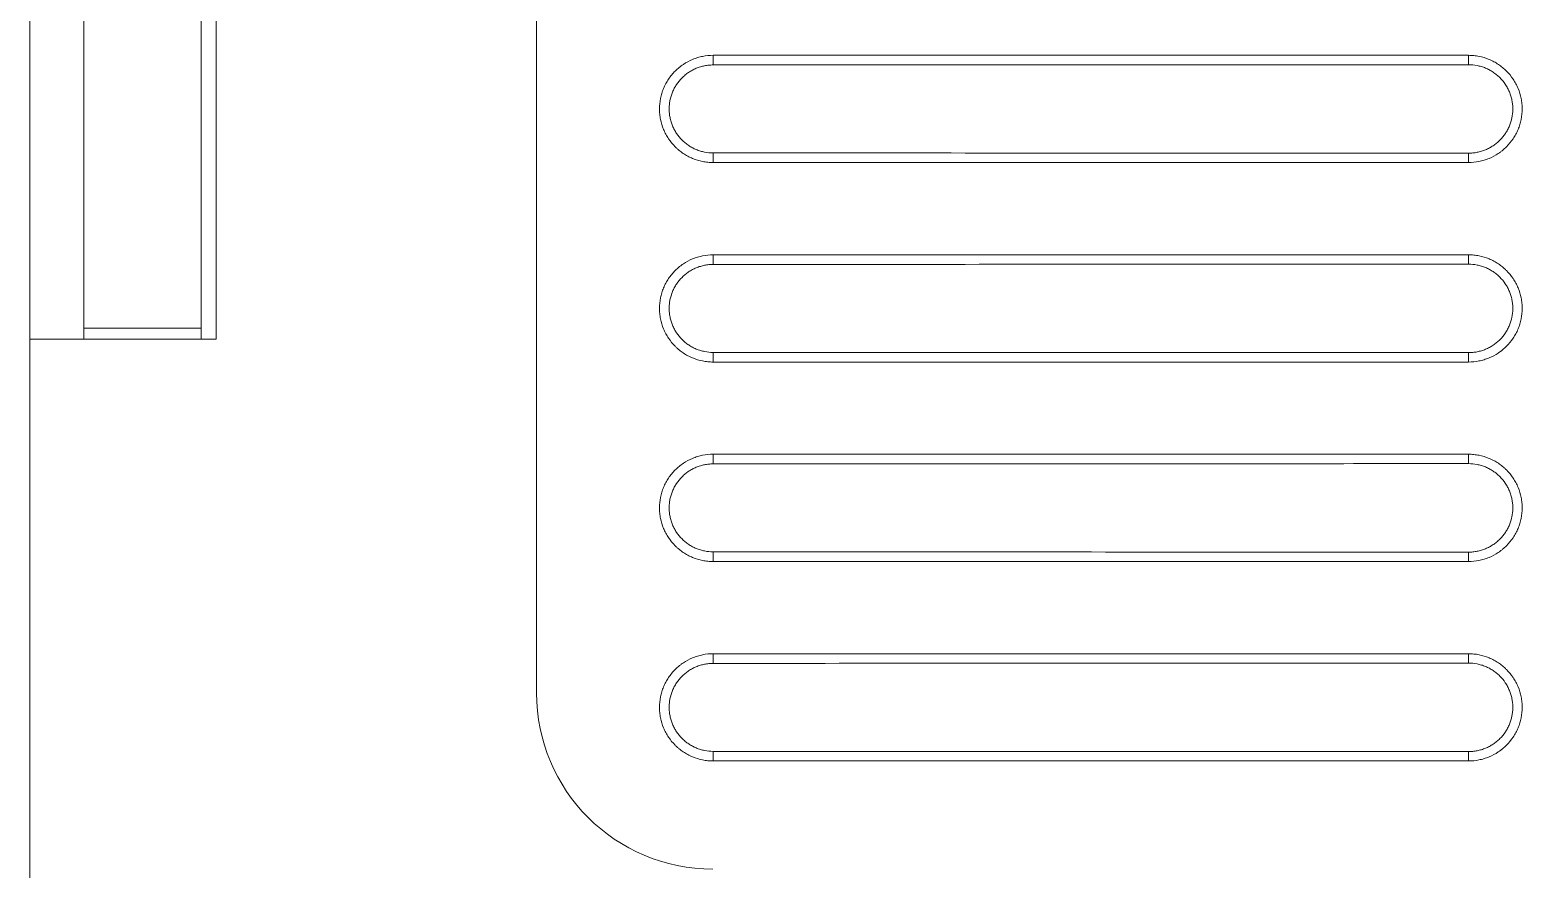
# Model space of a CAD drawing. Header units: millimetres. Extents: x -195 to 1349, y 148 to 750.
# Drawn here: x 890.45 to 924.09, y 325.08 to 344.02 of the extents above; entities that cross this region are included whole.
import ezdxf

# ---------------------------------------------------------------- set-up
doc = ezdxf.new("R2010")
doc.units = ezdxf.units.MM
doc.layers.add('4', color=7, linetype='CONTINUOUS', true_color=0xffffff)
doc.layers.add('55', color=7, linetype='CONTINUOUS', true_color=0xffffff)

msp = doc.modelspace()

# ---------------------------------------------------------------- linework, layer by layer
at = {"layer": '4', "color": 7, "linetype": 'Continuous', "lineweight": 18}
for p, q in [((901.867, 481.41), (901.867, 329.061)), ((890.445, 362.237), (890.445, 337.039)), ((894.645, 337.038), (894.645, 362.237)), ((890.445, 306.438), (890.445, 337.038)), ((890.445, 337.038), (894.645, 337.038))]:
    msp.add_line(p, q, dxfattribs=at)
msp.add_arc((905.843, 329.061), 3.976, 180, 270, dxfattribs=at)
for points, knots in [([(905.849, 343.445), (905.769, 343.445), (905.69, 343.437), (905.574, 343.414), (905.536, 343.404), (905.479, 343.387), (905.46, 343.381), (905.423, 343.367), (905.404, 343.36), (905.313, 343.322), (905.243, 343.285), (905.161, 343.23), (905.145, 343.219), (905.113, 343.195), (905.097, 343.183), (905.051, 343.145), (905.022, 343.119), (904.938, 343.035), (904.888, 342.974), (904.832, 342.891), (904.822, 342.874), (904.801, 342.84), (904.792, 342.823), (904.764, 342.771), (904.747, 342.735), (904.716, 342.662), (904.703, 342.625), (904.686, 342.568), (904.681, 342.549), (904.671, 342.511), (904.667, 342.491), (904.647, 342.393), (904.639, 342.315), (904.639, 342.197), (904.641, 342.157), (904.647, 342.098), (904.65, 342.078), (904.655, 342.039), (904.659, 342.019), (904.678, 341.922), (904.701, 341.847), (904.739, 341.755), (904.747, 341.737), (904.764, 341.701), (904.773, 341.683), (904.801, 341.63), (904.821, 341.597), (904.887, 341.498), (904.937, 341.437), (905.007, 341.367), (905.022, 341.353), (905.051, 341.326), (905.096, 341.287), (905.143, 341.252), (905.209, 341.208), (905.243, 341.188), (905.313, 341.15), (905.349, 341.133), (905.459, 341.088), (905.534, 341.065), (905.65, 341.041), (905.69, 341.036), (905.769, 341.028), (905.809, 341.026), (905.849, 341.026)], [0, 0, 0, 0, 0.0625, 0.0625, 0.09375, 0.09375, 0.109375, 0.109375, 0.125, 0.125, 0.1875, 0.1875, 0.203125, 0.203125, 0.21875, 0.21875, 0.25, 0.25, 0.3125, 0.3125, 0.328125, 0.328125, 0.34375, 0.34375, 0.375, 0.375, 0.40625, 0.40625, 0.421875, 0.421875, 0.4375, 0.4375, 0.5, 0.5, 0.53125, 0.53125, 0.546875, 0.546875, 0.5625, 0.5625, 0.625, 0.625, 0.640625, 0.640625, 0.65625, 0.65625, 0.6875, 0.6875, 0.75, 0.75, 0.765625, 0.765625, 0.78125, 0.8125, 0.8125, 0.84375, 0.84375, 0.875, 0.875, 0.9375, 0.9375, 0.96875, 0.96875, 1, 1, 1, 1]), ([(905.849, 341.243), (905.783, 341.243), (905.719, 341.25), (905.624, 341.269), (905.593, 341.276), (905.53, 341.295), (905.499, 341.306), (905.439, 341.331), (905.381, 341.359), (905.325, 341.392), (905.285, 341.419), (905.272, 341.429), (905.246, 341.448), (905.233, 341.458), (905.195, 341.489), (905.171, 341.511), (905.102, 341.58), (905.061, 341.63), (905.016, 341.697), (905.007, 341.711), (904.99, 341.739), (904.982, 341.753), (904.959, 341.796), (904.945, 341.825), (904.921, 341.885), (904.91, 341.916), (904.895, 341.962), (904.891, 341.978), (904.883, 342.009), (904.88, 342.025), (904.87, 342.073), (904.861, 342.138), (904.857, 342.202), (904.857, 342.267), (904.859, 342.299), (904.863, 342.348), (904.865, 342.364), (904.87, 342.397), (904.884, 342.477), (904.908, 342.554), (904.939, 342.629), (904.945, 342.644), (904.959, 342.673), (904.966, 342.688), (904.989, 342.731), (905.006, 342.759), (905.06, 342.84), (905.101, 342.89), (905.159, 342.948), (905.17, 342.959), (905.195, 342.981), (905.207, 342.991), (905.244, 343.022), (905.27, 343.042), (905.324, 343.078), (905.352, 343.094), (905.409, 343.125), (905.439, 343.139), (905.499, 343.164), (905.56, 343.186), (905.623, 343.202), (905.686, 343.214), (905.718, 343.219), (905.783, 343.226), (905.816, 343.227), (905.849, 343.227)], [0, 0, 0, 0, 0.0625, 0.0625, 0.09375, 0.09375, 0.125, 0.125, 0.15625, 0.1875, 0.1875, 0.203125, 0.203125, 0.21875, 0.21875, 0.25, 0.25, 0.3125, 0.3125, 0.328125, 0.328125, 0.34375, 0.34375, 0.375, 0.375, 0.40625, 0.40625, 0.421875, 0.421875, 0.4375, 0.4375, 0.46875, 0.5, 0.5, 0.53125, 0.53125, 0.546875, 0.546875, 0.5625, 0.625, 0.625, 0.640625, 0.640625, 0.65625, 0.65625, 0.6875, 0.6875, 0.75, 0.75, 0.765625, 0.765625, 0.78125, 0.78125, 0.8125, 0.8125, 0.84375, 0.84375, 0.875, 0.875, 0.90625, 0.9375, 0.9375, 0.96875, 0.96875, 1, 1, 1, 1]), ([(922.878, 343.445), (920.57, 343.445), (918.262, 343.445), (914.27, 343.445), (912.586, 343.445), (909.217, 343.445), (907.533, 343.445), (905.849, 343.445)], [0, 0, 0, 0, 0.406548, 0.406548, 0.703274, 0.703274, 1, 1, 1, 1]), ([(922.878, 343.234), (920.57, 343.233), (918.262, 343.232), (914.27, 343.23), (912.586, 343.23), (909.217, 343.229), (907.533, 343.228), (905.849, 343.227)], [0, 0, 0, 0, 0.406541, 0.406541, 0.703271, 0.703271, 1, 1, 1, 1]), ([(922.878, 341.026), (922.957, 341.026), (923.036, 341.034), (923.152, 341.057), (923.19, 341.066), (923.247, 341.084), (923.266, 341.09), (923.304, 341.103), (923.322, 341.11), (923.414, 341.148), (923.483, 341.185), (923.565, 341.24), (923.582, 341.252), (923.614, 341.275), (923.629, 341.288), (923.676, 341.326), (923.705, 341.352), (923.789, 341.436), (923.839, 341.497), (923.894, 341.579), (923.905, 341.596), (923.925, 341.63), (923.935, 341.648), (923.963, 341.7), (923.98, 341.736), (924.01, 341.808), (924.023, 341.846), (924.04, 341.902), (924.046, 341.921), (924.055, 341.96), (924.06, 341.98), (924.079, 342.077), (924.087, 342.156), (924.087, 342.274), (924.085, 342.313), (924.079, 342.373), (924.077, 342.393), (924.071, 342.432), (924.068, 342.452), (924.048, 342.549), (924.026, 342.624), (923.988, 342.716), (923.98, 342.734), (923.963, 342.77), (923.954, 342.788), (923.926, 342.84), (923.905, 342.874), (923.84, 342.972), (923.79, 343.034), (923.719, 343.104), (923.705, 343.118), (923.675, 343.145), (923.631, 343.183), (923.583, 343.219), (923.518, 343.262), (923.484, 343.283), (923.414, 343.32), (923.378, 343.337), (923.268, 343.383), (923.192, 343.406), (923.076, 343.429), (923.037, 343.435), (922.957, 343.443), (922.917, 343.445), (922.878, 343.445)], [0, 0, 0, 0, 0.0625, 0.0625, 0.09375, 0.09375, 0.109375, 0.109375, 0.125, 0.125, 0.1875, 0.1875, 0.203125, 0.203125, 0.21875, 0.21875, 0.25, 0.25, 0.3125, 0.3125, 0.328125, 0.328125, 0.34375, 0.34375, 0.375, 0.375, 0.40625, 0.40625, 0.421875, 0.421875, 0.4375, 0.4375, 0.5, 0.5, 0.53125, 0.53125, 0.546875, 0.546875, 0.5625, 0.5625, 0.625, 0.625, 0.640625, 0.640625, 0.65625, 0.65625, 0.6875, 0.6875, 0.75, 0.75, 0.765625, 0.765625, 0.78125, 0.8125, 0.8125, 0.84375, 0.84375, 0.875, 0.875, 0.9375, 0.9375, 0.96875, 0.96875, 1, 1, 1, 1]), ([(922.878, 343.234), (922.943, 343.234), (923.008, 343.227), (923.104, 343.208), (923.136, 343.2), (923.183, 343.186), (923.198, 343.181), (923.229, 343.17), (923.245, 343.164), (923.29, 343.145), (923.349, 343.117), (923.405, 343.084), (923.445, 343.057), (923.459, 343.047), (923.485, 343.028), (923.498, 343.018), (923.536, 342.986), (923.56, 342.964), (923.63, 342.895), (923.671, 342.845), (923.717, 342.777), (923.725, 342.763), (923.742, 342.735), (923.75, 342.721), (923.774, 342.677), (923.787, 342.648), (923.812, 342.588), (923.823, 342.557), (923.838, 342.51), (923.842, 342.495), (923.85, 342.463), (923.854, 342.447), (923.863, 342.398), (923.873, 342.334), (923.876, 342.269), (923.876, 342.204), (923.875, 342.171), (923.87, 342.122), (923.868, 342.106), (923.863, 342.073), (923.849, 341.992), (923.825, 341.915), (923.794, 341.839), (923.788, 341.824), (923.774, 341.794), (923.766, 341.78), (923.743, 341.736), (923.726, 341.708), (923.672, 341.627), (923.631, 341.577), (923.573, 341.518), (923.561, 341.507), (923.536, 341.485), (923.524, 341.474), (923.486, 341.443), (923.46, 341.424), (923.406, 341.388), (923.378, 341.371), (923.32, 341.34), (923.29, 341.326), (923.23, 341.301), (923.169, 341.279), (923.105, 341.263), (923.041, 341.25), (923.009, 341.245), (922.943, 341.239), (922.91, 341.237), (922.878, 341.237)], [0, 0, 0, 0, 0.0625, 0.0625, 0.09375, 0.09375, 0.109375, 0.109375, 0.125, 0.125, 0.15625, 0.1875, 0.1875, 0.203125, 0.203125, 0.21875, 0.21875, 0.25, 0.25, 0.3125, 0.3125, 0.328125, 0.328125, 0.34375, 0.34375, 0.375, 0.375, 0.40625, 0.40625, 0.421875, 0.421875, 0.4375, 0.4375, 0.46875, 0.5, 0.5, 0.53125, 0.53125, 0.546875, 0.546875, 0.5625, 0.625, 0.625, 0.640625, 0.640625, 0.65625, 0.65625, 0.6875, 0.6875, 0.75, 0.75, 0.765625, 0.765625, 0.78125, 0.78125, 0.8125, 0.8125, 0.84375, 0.84375, 0.875, 0.875, 0.90625, 0.9375, 0.9375, 0.96875, 0.96875, 1, 1, 1, 1]), ([(922.878, 341.237), (920.57, 341.238), (918.262, 341.239), (914.27, 341.24), (912.586, 341.241), (909.217, 341.242), (907.533, 341.243), (905.849, 341.243)], [0, 0, 0, 0, 0.406541, 0.406541, 0.703271, 0.703271, 1, 1, 1, 1]), ([(922.878, 341.026), (920.57, 341.026), (918.262, 341.026), (914.27, 341.026), (912.586, 341.026), (909.217, 341.026), (907.533, 341.026), (905.849, 341.026)], [0, 0, 0, 0, 0.406548, 0.406548, 0.703274, 0.703274, 1, 1, 1, 1]), ([(905.849, 338.945), (905.769, 338.945), (905.69, 338.937), (905.574, 338.914), (905.536, 338.904), (905.479, 338.887), (905.46, 338.881), (905.423, 338.867), (905.404, 338.86), (905.313, 338.822), (905.243, 338.785), (905.161, 338.73), (905.145, 338.719), (905.113, 338.695), (905.097, 338.683), (905.051, 338.645), (905.022, 338.619), (904.938, 338.535), (904.888, 338.474), (904.832, 338.391), (904.822, 338.374), (904.801, 338.34), (904.792, 338.323), (904.764, 338.271), (904.747, 338.235), (904.716, 338.162), (904.703, 338.125), (904.686, 338.068), (904.681, 338.049), (904.671, 338.011), (904.667, 337.991), (904.647, 337.893), (904.639, 337.815), (904.639, 337.697), (904.641, 337.657), (904.647, 337.598), (904.65, 337.578), (904.655, 337.539), (904.659, 337.519), (904.678, 337.422), (904.701, 337.347), (904.739, 337.255), (904.747, 337.237), (904.764, 337.201), (904.773, 337.183), (904.801, 337.13), (904.821, 337.097), (904.887, 336.998), (904.937, 336.937), (905.007, 336.867), (905.022, 336.853), (905.051, 336.826), (905.096, 336.787), (905.143, 336.752), (905.209, 336.708), (905.243, 336.688), (905.313, 336.65), (905.349, 336.633), (905.459, 336.588), (905.534, 336.565), (905.65, 336.541), (905.69, 336.536), (905.769, 336.528), (905.809, 336.526), (905.849, 336.526)], [0, 0, 0, 0, 0.0625, 0.0625, 0.09375, 0.09375, 0.109375, 0.109375, 0.125, 0.125, 0.1875, 0.1875, 0.203125, 0.203125, 0.21875, 0.21875, 0.25, 0.25, 0.3125, 0.3125, 0.328125, 0.328125, 0.34375, 0.34375, 0.375, 0.375, 0.40625, 0.40625, 0.421875, 0.421875, 0.4375, 0.4375, 0.5, 0.5, 0.53125, 0.53125, 0.546875, 0.546875, 0.5625, 0.5625, 0.625, 0.625, 0.640625, 0.640625, 0.65625, 0.65625, 0.6875, 0.6875, 0.75, 0.75, 0.765625, 0.765625, 0.78125, 0.8125, 0.8125, 0.84375, 0.84375, 0.875, 0.875, 0.9375, 0.9375, 0.96875, 0.96875, 1, 1, 1, 1]), ([(922.878, 338.945), (920.57, 338.945), (918.262, 338.945), (914.27, 338.945), (912.586, 338.945), (909.217, 338.945), (907.533, 338.945), (905.849, 338.945)], [0, 0, 0, 0, 0.406548, 0.406548, 0.703274, 0.703274, 1, 1, 1, 1]), ([(922.878, 336.526), (922.957, 336.526), (923.036, 336.534), (923.152, 336.557), (923.19, 336.566), (923.247, 336.584), (923.266, 336.59), (923.304, 336.603), (923.322, 336.61), (923.414, 336.648), (923.483, 336.685), (923.565, 336.74), (923.582, 336.752), (923.614, 336.775), (923.629, 336.788), (923.676, 336.826), (923.705, 336.852), (923.789, 336.936), (923.839, 336.997), (923.894, 337.079), (923.905, 337.096), (923.925, 337.13), (923.935, 337.148), (923.963, 337.2), (923.98, 337.236), (924.01, 337.308), (924.023, 337.346), (924.04, 337.402), (924.046, 337.421), (924.055, 337.46), (924.06, 337.48), (924.079, 337.577), (924.087, 337.656), (924.087, 337.774), (924.085, 337.813), (924.079, 337.873), (924.077, 337.893), (924.071, 337.932), (924.068, 337.952), (924.048, 338.049), (924.026, 338.124), (923.988, 338.216), (923.98, 338.234), (923.963, 338.27), (923.954, 338.288), (923.926, 338.34), (923.905, 338.374), (923.84, 338.472), (923.79, 338.534), (923.719, 338.604), (923.705, 338.618), (923.675, 338.645), (923.631, 338.683), (923.583, 338.719), (923.518, 338.762), (923.484, 338.783), (923.414, 338.82), (923.378, 338.837), (923.268, 338.883), (923.192, 338.906), (923.076, 338.929), (923.037, 338.935), (922.957, 338.943), (922.917, 338.945), (922.878, 338.945)], [0, 0, 0, 0, 0.0625, 0.0625, 0.09375, 0.09375, 0.109375, 0.109375, 0.125, 0.125, 0.1875, 0.1875, 0.203125, 0.203125, 0.21875, 0.21875, 0.25, 0.25, 0.3125, 0.3125, 0.328125, 0.328125, 0.34375, 0.34375, 0.375, 0.375, 0.40625, 0.40625, 0.421875, 0.421875, 0.4375, 0.4375, 0.5, 0.5, 0.53125, 0.53125, 0.546875, 0.546875, 0.5625, 0.5625, 0.625, 0.625, 0.640625, 0.640625, 0.65625, 0.65625, 0.6875, 0.6875, 0.75, 0.75, 0.765625, 0.765625, 0.78125, 0.8125, 0.8125, 0.84375, 0.84375, 0.875, 0.875, 0.9375, 0.9375, 0.96875, 0.96875, 1, 1, 1, 1]), ([(905.849, 336.743), (905.783, 336.743), (905.719, 336.75), (905.624, 336.769), (905.593, 336.776), (905.53, 336.795), (905.499, 336.806), (905.439, 336.831), (905.381, 336.859), (905.325, 336.892), (905.285, 336.919), (905.272, 336.929), (905.246, 336.948), (905.233, 336.958), (905.195, 336.989), (905.171, 337.011), (905.102, 337.08), (905.061, 337.13), (905.016, 337.197), (905.007, 337.211), (904.99, 337.239), (904.982, 337.253), (904.959, 337.296), (904.945, 337.325), (904.921, 337.385), (904.91, 337.416), (904.895, 337.462), (904.891, 337.478), (904.883, 337.509), (904.88, 337.525), (904.87, 337.573), (904.861, 337.638), (904.857, 337.702), (904.857, 337.767), (904.859, 337.799), (904.863, 337.848), (904.865, 337.864), (904.87, 337.897), (904.884, 337.977), (904.908, 338.054), (904.939, 338.129), (904.945, 338.144), (904.959, 338.173), (904.966, 338.188), (904.989, 338.231), (905.006, 338.259), (905.06, 338.34), (905.101, 338.39), (905.159, 338.448), (905.17, 338.459), (905.195, 338.481), (905.207, 338.491), (905.244, 338.522), (905.27, 338.542), (905.324, 338.578), (905.352, 338.594), (905.409, 338.625), (905.439, 338.639), (905.499, 338.664), (905.56, 338.686), (905.623, 338.702), (905.686, 338.714), (905.718, 338.719), (905.783, 338.726), (905.816, 338.727), (905.849, 338.727)], [0, 0, 0, 0, 0.0625, 0.0625, 0.09375, 0.09375, 0.125, 0.125, 0.15625, 0.1875, 0.1875, 0.203125, 0.203125, 0.21875, 0.21875, 0.25, 0.25, 0.3125, 0.3125, 0.328125, 0.328125, 0.34375, 0.34375, 0.375, 0.375, 0.40625, 0.40625, 0.421875, 0.421875, 0.4375, 0.4375, 0.46875, 0.5, 0.5, 0.53125, 0.53125, 0.546875, 0.546875, 0.5625, 0.625, 0.625, 0.640625, 0.640625, 0.65625, 0.65625, 0.6875, 0.6875, 0.75, 0.75, 0.765625, 0.765625, 0.78125, 0.78125, 0.8125, 0.8125, 0.84375, 0.84375, 0.875, 0.875, 0.90625, 0.9375, 0.9375, 0.96875, 0.96875, 1, 1, 1, 1]), ([(922.878, 338.734), (920.57, 338.733), (918.262, 338.732), (914.27, 338.73), (912.586, 338.73), (909.217, 338.729), (907.533, 338.728), (905.849, 338.727)], [0, 0, 0, 0, 0.406541, 0.406541, 0.703271, 0.703271, 1, 1, 1, 1]), ([(922.878, 338.734), (922.943, 338.734), (923.008, 338.727), (923.104, 338.708), (923.136, 338.7), (923.183, 338.686), (923.198, 338.681), (923.229, 338.67), (923.245, 338.664), (923.29, 338.645), (923.349, 338.617), (923.405, 338.584), (923.445, 338.557), (923.459, 338.547), (923.485, 338.528), (923.498, 338.518), (923.536, 338.486), (923.56, 338.464), (923.63, 338.395), (923.671, 338.345), (923.717, 338.277), (923.725, 338.263), (923.742, 338.235), (923.75, 338.221), (923.774, 338.177), (923.787, 338.148), (923.812, 338.088), (923.823, 338.057), (923.838, 338.01), (923.842, 337.995), (923.85, 337.963), (923.854, 337.947), (923.863, 337.898), (923.873, 337.834), (923.876, 337.769), (923.876, 337.704), (923.875, 337.671), (923.87, 337.622), (923.868, 337.606), (923.863, 337.573), (923.849, 337.492), (923.825, 337.415), (923.794, 337.339), (923.788, 337.324), (923.774, 337.294), (923.766, 337.28), (923.743, 337.236), (923.726, 337.208), (923.672, 337.127), (923.631, 337.077), (923.573, 337.018), (923.561, 337.007), (923.536, 336.985), (923.524, 336.974), (923.486, 336.943), (923.46, 336.924), (923.406, 336.888), (923.378, 336.871), (923.32, 336.84), (923.29, 336.826), (923.23, 336.801), (923.169, 336.779), (923.105, 336.763), (923.041, 336.75), (923.009, 336.745), (922.943, 336.739), (922.91, 336.737), (922.878, 336.737)], [0, 0, 0, 0, 0.0625, 0.0625, 0.09375, 0.09375, 0.109375, 0.109375, 0.125, 0.125, 0.15625, 0.1875, 0.1875, 0.203125, 0.203125, 0.21875, 0.21875, 0.25, 0.25, 0.3125, 0.3125, 0.328125, 0.328125, 0.34375, 0.34375, 0.375, 0.375, 0.40625, 0.40625, 0.421875, 0.421875, 0.4375, 0.4375, 0.46875, 0.5, 0.5, 0.53125, 0.53125, 0.546875, 0.546875, 0.5625, 0.625, 0.625, 0.640625, 0.640625, 0.65625, 0.65625, 0.6875, 0.6875, 0.75, 0.75, 0.765625, 0.765625, 0.78125, 0.78125, 0.8125, 0.8125, 0.84375, 0.84375, 0.875, 0.875, 0.90625, 0.9375, 0.9375, 0.96875, 0.96875, 1, 1, 1, 1]), ([(922.878, 336.737), (920.57, 336.738), (918.262, 336.739), (914.27, 336.74), (912.586, 336.741), (909.217, 336.742), (907.533, 336.743), (905.849, 336.743)], [0, 0, 0, 0, 0.406541, 0.406541, 0.703271, 0.703271, 1, 1, 1, 1]), ([(922.878, 336.526), (920.57, 336.526), (918.262, 336.526), (914.27, 336.526), (912.586, 336.526), (909.217, 336.526), (907.533, 336.526), (905.849, 336.526)], [0, 0, 0, 0, 0.406548, 0.406548, 0.703274, 0.703274, 1, 1, 1, 1]), ([(905.849, 334.445), (905.769, 334.445), (905.69, 334.437), (905.574, 334.414), (905.536, 334.404), (905.479, 334.387), (905.46, 334.381), (905.423, 334.367), (905.404, 334.36), (905.313, 334.322), (905.243, 334.285), (905.161, 334.23), (905.145, 334.219), (905.113, 334.195), (905.097, 334.183), (905.051, 334.145), (905.022, 334.119), (904.938, 334.035), (904.888, 333.974), (904.832, 333.891), (904.822, 333.874), (904.801, 333.84), (904.792, 333.823), (904.764, 333.771), (904.747, 333.735), (904.716, 333.662), (904.703, 333.625), (904.686, 333.568), (904.681, 333.549), (904.671, 333.511), (904.667, 333.491), (904.647, 333.393), (904.639, 333.315), (904.639, 333.197), (904.641, 333.157), (904.647, 333.098), (904.65, 333.078), (904.655, 333.039), (904.659, 333.019), (904.678, 332.922), (904.701, 332.847), (904.739, 332.755), (904.747, 332.737), (904.764, 332.701), (904.773, 332.683), (904.801, 332.63), (904.821, 332.597), (904.887, 332.498), (904.937, 332.437), (905.007, 332.367), (905.022, 332.353), (905.051, 332.326), (905.096, 332.287), (905.143, 332.252), (905.209, 332.208), (905.243, 332.188), (905.313, 332.15), (905.349, 332.133), (905.459, 332.088), (905.534, 332.065), (905.65, 332.041), (905.69, 332.036), (905.769, 332.028), (905.809, 332.026), (905.849, 332.026)], [0, 0, 0, 0, 0.0625, 0.0625, 0.09375, 0.09375, 0.109375, 0.109375, 0.125, 0.125, 0.1875, 0.1875, 0.203125, 0.203125, 0.21875, 0.21875, 0.25, 0.25, 0.3125, 0.3125, 0.328125, 0.328125, 0.34375, 0.34375, 0.375, 0.375, 0.40625, 0.40625, 0.421875, 0.421875, 0.4375, 0.4375, 0.5, 0.5, 0.53125, 0.53125, 0.546875, 0.546875, 0.5625, 0.5625, 0.625, 0.625, 0.640625, 0.640625, 0.65625, 0.65625, 0.6875, 0.6875, 0.75, 0.75, 0.765625, 0.765625, 0.78125, 0.8125, 0.8125, 0.84375, 0.84375, 0.875, 0.875, 0.9375, 0.9375, 0.96875, 0.96875, 1, 1, 1, 1]), ([(922.878, 334.445), (920.57, 334.445), (918.262, 334.445), (914.27, 334.445), (912.586, 334.445), (909.217, 334.445), (907.533, 334.445), (905.849, 334.445)], [0, 0, 0, 0, 0.406548, 0.406548, 0.703274, 0.703274, 1, 1, 1, 1]), ([(922.878, 332.026), (922.957, 332.026), (923.036, 332.034), (923.152, 332.057), (923.19, 332.066), (923.247, 332.084), (923.266, 332.09), (923.304, 332.103), (923.322, 332.11), (923.414, 332.148), (923.483, 332.185), (923.565, 332.24), (923.582, 332.252), (923.614, 332.275), (923.629, 332.288), (923.676, 332.326), (923.705, 332.352), (923.789, 332.436), (923.839, 332.497), (923.894, 332.579), (923.905, 332.596), (923.925, 332.63), (923.935, 332.648), (923.963, 332.7), (923.98, 332.736), (924.01, 332.808), (924.023, 332.846), (924.04, 332.902), (924.046, 332.921), (924.055, 332.96), (924.06, 332.98), (924.079, 333.077), (924.087, 333.156), (924.087, 333.274), (924.085, 333.313), (924.079, 333.373), (924.077, 333.393), (924.071, 333.432), (924.068, 333.452), (924.048, 333.549), (924.026, 333.624), (923.988, 333.716), (923.98, 333.734), (923.963, 333.77), (923.954, 333.788), (923.926, 333.84), (923.905, 333.874), (923.84, 333.972), (923.79, 334.034), (923.719, 334.104), (923.705, 334.118), (923.675, 334.145), (923.631, 334.183), (923.583, 334.219), (923.518, 334.262), (923.484, 334.283), (923.414, 334.32), (923.378, 334.337), (923.268, 334.383), (923.192, 334.406), (923.076, 334.429), (923.037, 334.435), (922.957, 334.443), (922.917, 334.445), (922.878, 334.445)], [0, 0, 0, 0, 0.0625, 0.0625, 0.09375, 0.09375, 0.109375, 0.109375, 0.125, 0.125, 0.1875, 0.1875, 0.203125, 0.203125, 0.21875, 0.21875, 0.25, 0.25, 0.3125, 0.3125, 0.328125, 0.328125, 0.34375, 0.34375, 0.375, 0.375, 0.40625, 0.40625, 0.421875, 0.421875, 0.4375, 0.4375, 0.5, 0.5, 0.53125, 0.53125, 0.546875, 0.546875, 0.5625, 0.5625, 0.625, 0.625, 0.640625, 0.640625, 0.65625, 0.65625, 0.6875, 0.6875, 0.75, 0.75, 0.765625, 0.765625, 0.78125, 0.8125, 0.8125, 0.84375, 0.84375, 0.875, 0.875, 0.9375, 0.9375, 0.96875, 0.96875, 1, 1, 1, 1]), ([(905.849, 332.243), (905.783, 332.243), (905.719, 332.25), (905.624, 332.269), (905.593, 332.276), (905.53, 332.295), (905.499, 332.306), (905.439, 332.331), (905.381, 332.359), (905.325, 332.392), (905.285, 332.419), (905.272, 332.429), (905.246, 332.448), (905.233, 332.458), (905.195, 332.489), (905.171, 332.511), (905.102, 332.58), (905.061, 332.63), (905.016, 332.697), (905.007, 332.711), (904.99, 332.739), (904.982, 332.753), (904.959, 332.796), (904.945, 332.825), (904.921, 332.885), (904.91, 332.916), (904.895, 332.962), (904.891, 332.978), (904.883, 333.009), (904.88, 333.025), (904.87, 333.073), (904.861, 333.138), (904.857, 333.202), (904.857, 333.267), (904.859, 333.299), (904.863, 333.348), (904.865, 333.364), (904.87, 333.397), (904.884, 333.477), (904.908, 333.554), (904.939, 333.629), (904.945, 333.644), (904.959, 333.673), (904.966, 333.688), (904.989, 333.731), (905.006, 333.759), (905.06, 333.84), (905.101, 333.89), (905.159, 333.948), (905.17, 333.959), (905.195, 333.981), (905.207, 333.991), (905.244, 334.022), (905.27, 334.042), (905.324, 334.078), (905.352, 334.094), (905.409, 334.125), (905.439, 334.139), (905.499, 334.164), (905.56, 334.186), (905.623, 334.202), (905.686, 334.214), (905.718, 334.219), (905.783, 334.226), (905.816, 334.227), (905.849, 334.227)], [0, 0, 0, 0, 0.0625, 0.0625, 0.09375, 0.09375, 0.125, 0.125, 0.15625, 0.1875, 0.1875, 0.203125, 0.203125, 0.21875, 0.21875, 0.25, 0.25, 0.3125, 0.3125, 0.328125, 0.328125, 0.34375, 0.34375, 0.375, 0.375, 0.40625, 0.40625, 0.421875, 0.421875, 0.4375, 0.4375, 0.46875, 0.5, 0.5, 0.53125, 0.53125, 0.546875, 0.546875, 0.5625, 0.625, 0.625, 0.640625, 0.640625, 0.65625, 0.65625, 0.6875, 0.6875, 0.75, 0.75, 0.765625, 0.765625, 0.78125, 0.78125, 0.8125, 0.8125, 0.84375, 0.84375, 0.875, 0.875, 0.90625, 0.9375, 0.9375, 0.96875, 0.96875, 1, 1, 1, 1]), ([(922.878, 334.234), (920.57, 334.233), (918.262, 334.232), (914.27, 334.23), (912.586, 334.23), (909.217, 334.229), (907.533, 334.228), (905.849, 334.227)], [0, 0, 0, 0, 0.406541, 0.406541, 0.703271, 0.703271, 1, 1, 1, 1]), ([(922.878, 334.234), (922.943, 334.234), (923.008, 334.227), (923.104, 334.208), (923.136, 334.2), (923.183, 334.186), (923.198, 334.181), (923.229, 334.17), (923.245, 334.164), (923.29, 334.145), (923.349, 334.117), (923.405, 334.084), (923.445, 334.057), (923.459, 334.047), (923.485, 334.028), (923.498, 334.018), (923.536, 333.986), (923.56, 333.964), (923.63, 333.895), (923.671, 333.845), (923.717, 333.777), (923.725, 333.763), (923.742, 333.735), (923.75, 333.721), (923.774, 333.677), (923.787, 333.648), (923.812, 333.588), (923.823, 333.557), (923.838, 333.51), (923.842, 333.495), (923.85, 333.463), (923.854, 333.447), (923.863, 333.398), (923.873, 333.334), (923.876, 333.269), (923.876, 333.204), (923.875, 333.171), (923.87, 333.122), (923.868, 333.106), (923.863, 333.073), (923.849, 332.992), (923.825, 332.915), (923.794, 332.839), (923.788, 332.824), (923.774, 332.794), (923.766, 332.78), (923.743, 332.736), (923.726, 332.708), (923.672, 332.627), (923.631, 332.577), (923.573, 332.518), (923.561, 332.507), (923.536, 332.485), (923.524, 332.474), (923.486, 332.443), (923.46, 332.424), (923.406, 332.388), (923.378, 332.371), (923.32, 332.34), (923.29, 332.326), (923.23, 332.301), (923.169, 332.279), (923.105, 332.263), (923.041, 332.25), (923.009, 332.245), (922.943, 332.239), (922.91, 332.237), (922.878, 332.237)], [0, 0, 0, 0, 0.0625, 0.0625, 0.09375, 0.09375, 0.109375, 0.109375, 0.125, 0.125, 0.15625, 0.1875, 0.1875, 0.203125, 0.203125, 0.21875, 0.21875, 0.25, 0.25, 0.3125, 0.3125, 0.328125, 0.328125, 0.34375, 0.34375, 0.375, 0.375, 0.40625, 0.40625, 0.421875, 0.421875, 0.4375, 0.4375, 0.46875, 0.5, 0.5, 0.53125, 0.53125, 0.546875, 0.546875, 0.5625, 0.625, 0.625, 0.640625, 0.640625, 0.65625, 0.65625, 0.6875, 0.6875, 0.75, 0.75, 0.765625, 0.765625, 0.78125, 0.78125, 0.8125, 0.8125, 0.84375, 0.84375, 0.875, 0.875, 0.90625, 0.9375, 0.9375, 0.96875, 0.96875, 1, 1, 1, 1]), ([(922.878, 332.237), (920.57, 332.238), (918.262, 332.239), (914.27, 332.24), (912.586, 332.241), (909.217, 332.242), (907.533, 332.243), (905.849, 332.243)], [0, 0, 0, 0, 0.406541, 0.406541, 0.703271, 0.703271, 1, 1, 1, 1]), ([(922.878, 332.026), (920.57, 332.026), (918.262, 332.026), (914.27, 332.026), (912.586, 332.026), (909.217, 332.026), (907.533, 332.026), (905.849, 332.026)], [0, 0, 0, 0, 0.406548, 0.406548, 0.703274, 0.703274, 1, 1, 1, 1]), ([(905.849, 329.945), (905.769, 329.945), (905.69, 329.937), (905.574, 329.914), (905.536, 329.904), (905.479, 329.887), (905.46, 329.881), (905.423, 329.867), (905.404, 329.86), (905.313, 329.822), (905.243, 329.785), (905.161, 329.73), (905.145, 329.719), (905.113, 329.695), (905.097, 329.683), (905.051, 329.645), (905.022, 329.619), (904.938, 329.535), (904.888, 329.474), (904.832, 329.391), (904.822, 329.374), (904.801, 329.34), (904.792, 329.323), (904.764, 329.271), (904.747, 329.235), (904.716, 329.162), (904.703, 329.125), (904.686, 329.068), (904.681, 329.049), (904.671, 329.011), (904.667, 328.991), (904.647, 328.893), (904.639, 328.815), (904.639, 328.697), (904.641, 328.657), (904.647, 328.598), (904.65, 328.578), (904.655, 328.539), (904.659, 328.519), (904.678, 328.422), (904.701, 328.347), (904.739, 328.255), (904.747, 328.237), (904.764, 328.201), (904.773, 328.183), (904.801, 328.13), (904.821, 328.097), (904.887, 327.998), (904.937, 327.937), (905.007, 327.867), (905.022, 327.853), (905.051, 327.826), (905.096, 327.787), (905.143, 327.752), (905.209, 327.708), (905.243, 327.688), (905.313, 327.65), (905.349, 327.633), (905.459, 327.588), (905.534, 327.565), (905.65, 327.541), (905.69, 327.536), (905.769, 327.528), (905.809, 327.526), (905.849, 327.526)], [0, 0, 0, 0, 0.0625, 0.0625, 0.09375, 0.09375, 0.109375, 0.109375, 0.125, 0.125, 0.1875, 0.1875, 0.203125, 0.203125, 0.21875, 0.21875, 0.25, 0.25, 0.3125, 0.3125, 0.328125, 0.328125, 0.34375, 0.34375, 0.375, 0.375, 0.40625, 0.40625, 0.421875, 0.421875, 0.4375, 0.4375, 0.5, 0.5, 0.53125, 0.53125, 0.546875, 0.546875, 0.5625, 0.5625, 0.625, 0.625, 0.640625, 0.640625, 0.65625, 0.65625, 0.6875, 0.6875, 0.75, 0.75, 0.765625, 0.765625, 0.78125, 0.8125, 0.8125, 0.84375, 0.84375, 0.875, 0.875, 0.9375, 0.9375, 0.96875, 0.96875, 1, 1, 1, 1]), ([(905.849, 327.743), (905.783, 327.743), (905.719, 327.75), (905.624, 327.769), (905.593, 327.776), (905.53, 327.795), (905.499, 327.806), (905.439, 327.831), (905.381, 327.859), (905.325, 327.892), (905.285, 327.919), (905.272, 327.929), (905.246, 327.948), (905.233, 327.958), (905.195, 327.989), (905.171, 328.011), (905.102, 328.08), (905.061, 328.13), (905.016, 328.197), (905.007, 328.211), (904.99, 328.239), (904.982, 328.253), (904.959, 328.296), (904.945, 328.325), (904.921, 328.385), (904.91, 328.416), (904.895, 328.462), (904.891, 328.478), (904.883, 328.509), (904.88, 328.525), (904.87, 328.573), (904.861, 328.638), (904.857, 328.702), (904.857, 328.767), (904.859, 328.799), (904.863, 328.848), (904.865, 328.864), (904.87, 328.897), (904.884, 328.977), (904.908, 329.054), (904.939, 329.129), (904.945, 329.144), (904.959, 329.173), (904.966, 329.188), (904.989, 329.231), (905.006, 329.259), (905.06, 329.34), (905.101, 329.39), (905.159, 329.448), (905.17, 329.459), (905.195, 329.481), (905.207, 329.491), (905.244, 329.522), (905.27, 329.542), (905.324, 329.578), (905.352, 329.594), (905.409, 329.625), (905.439, 329.639), (905.499, 329.664), (905.56, 329.686), (905.623, 329.702), (905.686, 329.714), (905.718, 329.719), (905.783, 329.726), (905.816, 329.727), (905.849, 329.727)], [0, 0, 0, 0, 0.0625, 0.0625, 0.09375, 0.09375, 0.125, 0.125, 0.15625, 0.1875, 0.1875, 0.203125, 0.203125, 0.21875, 0.21875, 0.25, 0.25, 0.3125, 0.3125, 0.328125, 0.328125, 0.34375, 0.34375, 0.375, 0.375, 0.40625, 0.40625, 0.421875, 0.421875, 0.4375, 0.4375, 0.46875, 0.5, 0.5, 0.53125, 0.53125, 0.546875, 0.546875, 0.5625, 0.625, 0.625, 0.640625, 0.640625, 0.65625, 0.65625, 0.6875, 0.6875, 0.75, 0.75, 0.765625, 0.765625, 0.78125, 0.78125, 0.8125, 0.8125, 0.84375, 0.84375, 0.875, 0.875, 0.90625, 0.9375, 0.9375, 0.96875, 0.96875, 1, 1, 1, 1]), ([(922.878, 329.945), (920.57, 329.945), (918.262, 329.945), (914.27, 329.945), (912.586, 329.945), (909.217, 329.945), (907.533, 329.945), (905.849, 329.945)], [0, 0, 0, 0, 0.406548, 0.406548, 0.703274, 0.703274, 1, 1, 1, 1]), ([(922.878, 329.734), (920.57, 329.733), (918.262, 329.732), (914.27, 329.73), (912.586, 329.73), (909.217, 329.729), (907.533, 329.728), (905.849, 329.727)], [0, 0, 0, 0, 0.406541, 0.406541, 0.703271, 0.703271, 1, 1, 1, 1]), ([(922.878, 327.526), (922.957, 327.526), (923.036, 327.534), (923.152, 327.557), (923.19, 327.566), (923.247, 327.584), (923.266, 327.59), (923.304, 327.603), (923.322, 327.61), (923.414, 327.648), (923.483, 327.685), (923.565, 327.74), (923.582, 327.752), (923.614, 327.775), (923.629, 327.788), (923.676, 327.826), (923.705, 327.852), (923.789, 327.936), (923.839, 327.997), (923.894, 328.079), (923.905, 328.096), (923.925, 328.13), (923.935, 328.148), (923.963, 328.2), (923.98, 328.236), (924.01, 328.308), (924.023, 328.346), (924.04, 328.402), (924.046, 328.421), (924.055, 328.46), (924.06, 328.48), (924.079, 328.577), (924.087, 328.656), (924.087, 328.774), (924.085, 328.813), (924.079, 328.873), (924.077, 328.893), (924.071, 328.932), (924.068, 328.952), (924.048, 329.049), (924.026, 329.124), (923.988, 329.216), (923.98, 329.234), (923.963, 329.27), (923.954, 329.288), (923.926, 329.34), (923.905, 329.374), (923.84, 329.472), (923.79, 329.534), (923.719, 329.604), (923.705, 329.618), (923.675, 329.645), (923.631, 329.683), (923.583, 329.719), (923.518, 329.762), (923.484, 329.783), (923.414, 329.82), (923.378, 329.837), (923.268, 329.883), (923.192, 329.906), (923.076, 329.929), (923.037, 329.935), (922.957, 329.943), (922.917, 329.945), (922.878, 329.945)], [0, 0, 0, 0, 0.0625, 0.0625, 0.09375, 0.09375, 0.109375, 0.109375, 0.125, 0.125, 0.1875, 0.1875, 0.203125, 0.203125, 0.21875, 0.21875, 0.25, 0.25, 0.3125, 0.3125, 0.328125, 0.328125, 0.34375, 0.34375, 0.375, 0.375, 0.40625, 0.40625, 0.421875, 0.421875, 0.4375, 0.4375, 0.5, 0.5, 0.53125, 0.53125, 0.546875, 0.546875, 0.5625, 0.5625, 0.625, 0.625, 0.640625, 0.640625, 0.65625, 0.65625, 0.6875, 0.6875, 0.75, 0.75, 0.765625, 0.765625, 0.78125, 0.8125, 0.8125, 0.84375, 0.84375, 0.875, 0.875, 0.9375, 0.9375, 0.96875, 0.96875, 1, 1, 1, 1]), ([(922.878, 329.734), (922.943, 329.734), (923.008, 329.727), (923.104, 329.708), (923.136, 329.7), (923.183, 329.686), (923.198, 329.681), (923.229, 329.67), (923.245, 329.664), (923.29, 329.645), (923.349, 329.617), (923.405, 329.584), (923.445, 329.557), (923.459, 329.547), (923.485, 329.528), (923.498, 329.518), (923.536, 329.486), (923.56, 329.464), (923.63, 329.395), (923.671, 329.345), (923.717, 329.277), (923.725, 329.263), (923.742, 329.235), (923.75, 329.221), (923.774, 329.177), (923.787, 329.148), (923.812, 329.088), (923.823, 329.057), (923.838, 329.01), (923.842, 328.995), (923.85, 328.963), (923.854, 328.947), (923.863, 328.898), (923.873, 328.834), (923.876, 328.769), (923.876, 328.704), (923.875, 328.671), (923.87, 328.622), (923.868, 328.606), (923.863, 328.573), (923.849, 328.492), (923.825, 328.415), (923.794, 328.339), (923.788, 328.324), (923.774, 328.294), (923.766, 328.28), (923.743, 328.236), (923.726, 328.208), (923.672, 328.127), (923.631, 328.077), (923.573, 328.018), (923.561, 328.007), (923.536, 327.985), (923.524, 327.974), (923.486, 327.943), (923.46, 327.924), (923.406, 327.888), (923.378, 327.871), (923.32, 327.84), (923.29, 327.826), (923.23, 327.801), (923.169, 327.779), (923.105, 327.763), (923.041, 327.75), (923.009, 327.745), (922.943, 327.739), (922.91, 327.737), (922.878, 327.737)], [0, 0, 0, 0, 0.0625, 0.0625, 0.09375, 0.09375, 0.109375, 0.109375, 0.125, 0.125, 0.15625, 0.1875, 0.1875, 0.203125, 0.203125, 0.21875, 0.21875, 0.25, 0.25, 0.3125, 0.3125, 0.328125, 0.328125, 0.34375, 0.34375, 0.375, 0.375, 0.40625, 0.40625, 0.421875, 0.421875, 0.4375, 0.4375, 0.46875, 0.5, 0.5, 0.53125, 0.53125, 0.546875, 0.546875, 0.5625, 0.625, 0.625, 0.640625, 0.640625, 0.65625, 0.65625, 0.6875, 0.6875, 0.75, 0.75, 0.765625, 0.765625, 0.78125, 0.78125, 0.8125, 0.8125, 0.84375, 0.84375, 0.875, 0.875, 0.90625, 0.9375, 0.9375, 0.96875, 0.96875, 1, 1, 1, 1]), ([(922.878, 327.737), (920.57, 327.738), (918.262, 327.739), (914.27, 327.74), (912.586, 327.741), (909.217, 327.742), (907.533, 327.743), (905.849, 327.743)], [0, 0, 0, 0, 0.406541, 0.406541, 0.703271, 0.703271, 1, 1, 1, 1]), ([(922.878, 327.526), (920.57, 327.526), (918.262, 327.526), (914.27, 327.526), (912.586, 327.526), (909.217, 327.526), (907.533, 327.526), (905.849, 327.526)], [0, 0, 0, 0, 0.406548, 0.406548, 0.703274, 0.703274, 1, 1, 1, 1])]:
    msp.add_open_spline(points, degree=3, knots=knots, dxfattribs=at)
at = {"layer": '4', "color": 7, "linetype": 'Continuous', "lineweight": 13}
for points in [[(905.849, 343.445), (905.849, 343.372), (905.849, 343.3), (905.849, 343.227)], [(922.878, 343.234), (922.878, 343.304), (922.878, 343.374), (922.878, 343.445)], [(905.849, 341.243), (905.849, 341.171), (905.849, 341.098), (905.849, 341.026)], [(922.878, 341.026), (922.878, 341.096), (922.878, 341.167), (922.878, 341.237)], [(905.849, 338.945), (905.849, 338.872), (905.849, 338.8), (905.849, 338.727)], [(922.878, 338.734), (922.878, 338.804), (922.878, 338.874), (922.878, 338.945)], [(905.849, 336.743), (905.849, 336.671), (905.849, 336.598), (905.849, 336.526)], [(922.878, 336.526), (922.878, 336.596), (922.878, 336.667), (922.878, 336.737)], [(905.849, 334.445), (905.849, 334.372), (905.849, 334.3), (905.849, 334.227)], [(922.878, 334.234), (922.878, 334.304), (922.878, 334.374), (922.878, 334.445)], [(905.849, 332.243), (905.849, 332.171), (905.849, 332.098), (905.849, 332.026)], [(922.878, 332.026), (922.878, 332.096), (922.878, 332.167), (922.878, 332.237)], [(905.849, 329.945), (905.849, 329.872), (905.849, 329.8), (905.849, 329.727)], [(922.878, 329.734), (922.878, 329.804), (922.878, 329.874), (922.878, 329.945)], [(905.849, 327.743), (905.849, 327.671), (905.849, 327.598), (905.849, 327.526)], [(922.878, 327.526), (922.878, 327.596), (922.878, 327.667), (922.878, 327.737)]]:
    msp.add_open_spline(points, degree=3, dxfattribs=at)
at = {"layer": '55', "color": 7, "linetype": 'Continuous', "lineweight": 18}
for p, q in [((891.665, 344.402), (891.665, 337.29)), ((894.305, 344.402), (894.305, 337.29)), ((891.665, 337.29), (894.305, 337.29)), ((891.665, 337.29), (891.665, 337.038)), ((894.305, 337.29), (894.305, 337.038))]:
    msp.add_line(p, q, dxfattribs=at)

doc.saveas('drawing.dxf')
